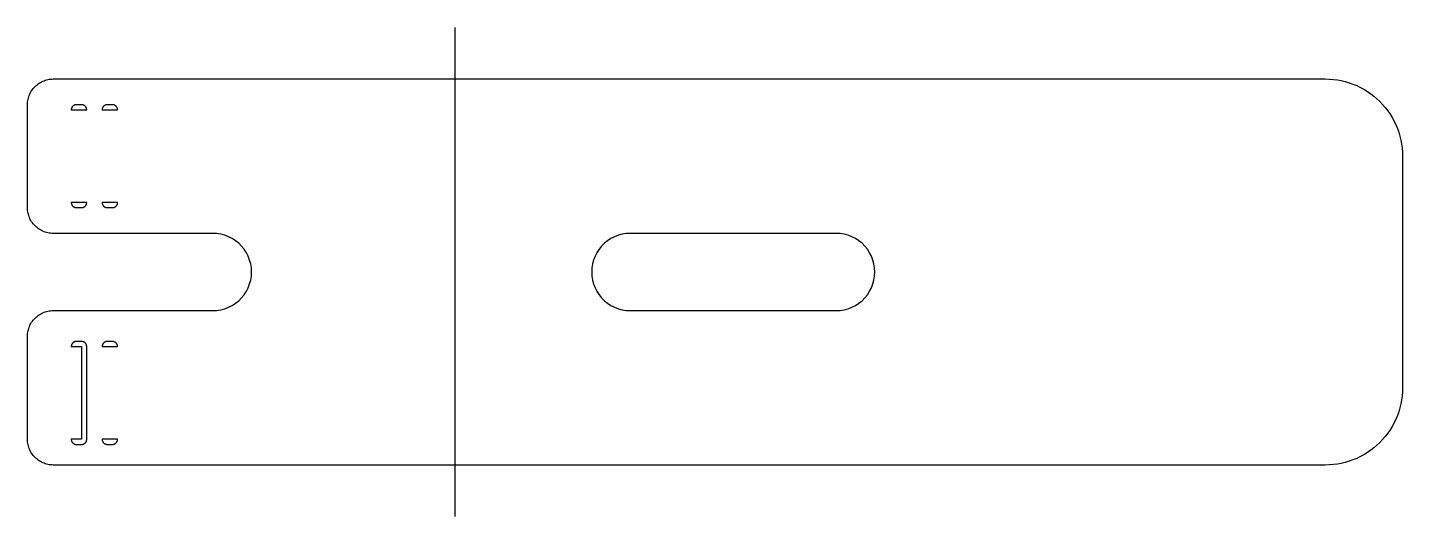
# Model space of a CAD drawing. Header units: metres. Extents: x -221 to 46, y -48 to 48.
import ezdxf

# ---------------------------------------------------------------- set-up
doc = ezdxf.new("R2010")
doc.units = ezdxf.units.M
doc.layers.add('CUT', color=3, linetype='Continuous')
doc.layers.add('FOLD', color=1, linetype='Continuous')

msp = doc.modelspace()

# ---------------------------------------------------------------- linework, layer by layer
at = {"layer": 'CUT'}
for points in [[(-180.447, -5.574), (-179.892, -5.018), (-179.398, -4.408), (-178.971, -3.75), (-178.614, -3.051), (-178.333, -2.318), (-178.13, -1.559), (-178.007, -0.784), (-177.966, 0), (-178.007, 0.784), (-178.13, 1.559), (-178.333, 2.318), (-178.614, 3.051), (-178.971, 3.75), (-179.398, 4.408), (-179.892, 5.018), (-180.447, 5.574), (-181.057, 6.068), (-181.716, 6.495), (-182.415, 6.852), (-183.148, 7.133), (-183.906, 7.336), (-184.682, 7.459), (-185.466, 7.5), (-216.487, 7.5), (-216.748, 7.507), (-217.009, 7.527), (-217.269, 7.562), (-217.526, 7.609), (-217.781, 7.67), (-218.032, 7.745), (-218.278, 7.832), (-218.52, 7.932), (-218.756, 8.045), (-218.987, 8.17), (-219.21, 8.307), (-219.425, 8.455), (-219.633, 8.614), (-219.832, 8.784), (-220.022, 8.964), (-220.202, 9.154), (-220.372, 9.353), (-220.532, 9.561), (-220.68, 9.777), (-220.817, 10), (-220.942, 10.23), (-221.054, 10.466), (-221.154, 10.708), (-221.242, 10.955), (-221.316, 11.206), (-221.377, 11.46), (-221.425, 11.718), (-221.459, 11.977), (-221.48, 12.238), (-221.487, 12.5), (-221.487, 32.5), (-221.48, 32.762), (-221.459, 33.023), (-221.425, 33.282), (-221.377, 33.54), (-221.316, 33.794), (-221.242, 34.045), (-221.154, 34.292), (-221.054, 34.534), (-220.942, 34.77), (-220.817, 35), (-220.68, 35.223), (-220.532, 35.439), (-220.372, 35.647), (-220.202, 35.846), (-220.022, 36.036), (-219.832, 36.216), (-219.633, 36.386), (-219.425, 36.545), (-219.21, 36.693), (-218.987, 36.83), (-218.756, 36.955), (-218.52, 37.068), (-218.278, 37.168), (-218.032, 37.255), (-217.781, 37.33), (-217.526, 37.391), (-217.269, 37.438), (-217.009, 37.473), (-216.748, 37.493), (-216.487, 37.5), (-152.528, 37.5), (-124.393, 37.5), (30.604, 37.5), (31.389, 37.479), (32.172, 37.418), (32.95, 37.315), (33.722, 37.172), (34.486, 36.989), (35.239, 36.766), (35.979, 36.504), (36.705, 36.203), (37.414, 35.865), (38.104, 35.49), (38.773, 35.08), (39.421, 34.635), (40.044, 34.157), (40.641, 33.647), (41.21, 33.107), (41.751, 32.537), (42.261, 31.94), (42.739, 31.317), (43.184, 30.67), (43.594, 30), (43.969, 29.31), (44.307, 28.601), (44.607, 27.876), (44.87, 27.135), (45.093, 26.382), (45.276, 25.619), (45.419, 24.847), (45.522, 24.068), (45.583, 23.285), (45.604, 22.5), (45.604, -22.5), (45.583, -23.285), (45.522, -24.068), (45.419, -24.847), (45.276, -25.619), (45.093, -26.382), (44.87, -27.135), (44.607, -27.876), (44.307, -28.601), (43.969, -29.31), (43.594, -30), (43.184, -30.67), (42.739, -31.317), (42.261, -31.94), (41.751, -32.537), (41.21, -33.107), (40.641, -33.647), (40.044, -34.157), (39.421, -34.635), (38.773, -35.08), (38.104, -35.49), (37.414, -35.865), (36.705, -36.203), (35.979, -36.504), (35.239, -36.766), (34.486, -36.989), (33.722, -37.172), (32.95, -37.315), (32.172, -37.418), (31.389, -37.479), (30.604, -37.5), (-124.393, -37.5), (-152.528, -37.5), (-216.487, -37.5), (-216.748, -37.493), (-217.009, -37.473), (-217.269, -37.438), (-217.526, -37.391), (-217.781, -37.33), (-218.032, -37.255), (-218.278, -37.168), (-218.52, -37.068), (-218.756, -36.955), (-218.987, -36.83), (-219.21, -36.693), (-219.425, -36.545), (-219.633, -36.386), (-219.832, -36.216), (-220.022, -36.036), (-220.202, -35.846), (-220.372, -35.647), (-220.532, -35.439), (-220.68, -35.223), (-220.817, -35), (-220.942, -34.77), (-221.054, -34.534), (-221.154, -34.292), (-221.242, -34.045), (-221.316, -33.794), (-221.377, -33.54), (-221.425, -33.282), (-221.459, -33.023), (-221.48, -32.762), (-221.487, -32.5), (-221.487, -12.5), (-221.48, -12.238), (-221.459, -11.977), (-221.425, -11.718), (-221.377, -11.46), (-221.316, -11.206), (-221.242, -10.955), (-221.154, -10.708), (-221.054, -10.466), (-220.942, -10.23), (-220.817, -10), (-220.68, -9.777), (-220.532, -9.561), (-220.372, -9.353), (-220.202, -9.154), (-220.022, -8.964), (-219.832, -8.784), (-219.633, -8.614), (-219.425, -8.455), (-219.21, -8.307), (-218.987, -8.17), (-218.756, -8.045), (-218.52, -7.932), (-218.278, -7.832), (-218.032, -7.745), (-217.781, -7.67), (-217.526, -7.609), (-217.269, -7.562), (-217.009, -7.527), (-216.748, -7.507), (-216.487, -7.5), (-185.466, -7.5), (-184.682, -7.459), (-183.906, -7.336), (-183.148, -7.133), (-182.415, -6.852), (-181.716, -6.495), (-181.057, -6.068), (-180.447, -5.574)], [(-212.393, 32.414), (-212.441, 32.391), (-212.487, 32.366), (-212.531, 32.339), (-212.574, 32.309), (-212.616, 32.277), (-212.656, 32.243), (-212.694, 32.207), (-212.73, 32.169), (-212.764, 32.129), (-212.796, 32.088), (-212.825, 32.045), (-212.853, 32), (-212.878, 31.954), (-212.9, 31.907), (-212.92, 31.858), (-212.938, 31.809), (-212.952, 31.759), (-212.965, 31.708), (-212.974, 31.656), (-212.981, 31.605), (-212.985, 31.552), (-212.987, 31.5), (-209.987, 31.5), (-209.988, 31.552), (-209.992, 31.605), (-209.999, 31.656), (-210.008, 31.708), (-210.021, 31.759), (-210.035, 31.809), (-210.053, 31.858), (-210.073, 31.907), (-210.096, 31.954), (-210.12, 32), (-210.148, 32.045), (-210.177, 32.088), (-210.209, 32.129), (-210.243, 32.169), (-210.279, 32.207), (-210.317, 32.243), (-210.357, 32.277), (-210.399, 32.309), (-210.442, 32.339), (-210.487, 32.366), (-210.533, 32.391), (-210.58, 32.414), (-210.628, 32.434), (-210.677, 32.451), (-210.728, 32.466), (-210.779, 32.478), (-210.83, 32.488), (-210.882, 32.495), (-210.934, 32.499), (-210.987, 32.5), (-211.987, 32.5), (-212.039, 32.499), (-212.091, 32.495), (-212.143, 32.488), (-212.194, 32.478), (-212.245, 32.466), (-212.296, 32.451), (-212.345, 32.434), (-212.393, 32.414)], [(-204.073, 31.907), (-204.096, 31.954), (-204.12, 32), (-204.148, 32.045), (-204.177, 32.088), (-204.209, 32.129), (-204.243, 32.169), (-204.279, 32.207), (-204.317, 32.243), (-204.357, 32.277), (-204.399, 32.309), (-204.442, 32.339), (-204.487, 32.366), (-204.533, 32.391), (-204.58, 32.414), (-204.628, 32.434), (-204.677, 32.451), (-204.728, 32.466), (-204.779, 32.478), (-204.83, 32.488), (-204.882, 32.495), (-204.934, 32.499), (-204.987, 32.5), (-205.987, 32.5), (-206.039, 32.499), (-206.091, 32.495), (-206.143, 32.488), (-206.194, 32.478), (-206.245, 32.466), (-206.296, 32.451), (-206.345, 32.434), (-206.393, 32.414), (-206.441, 32.391), (-206.487, 32.366), (-206.531, 32.339), (-206.574, 32.309), (-206.616, 32.277), (-206.656, 32.243), (-206.694, 32.207), (-206.73, 32.169), (-206.764, 32.129), (-206.796, 32.088), (-206.825, 32.045), (-206.853, 32), (-206.878, 31.954), (-206.9, 31.907), (-206.92, 31.858), (-206.938, 31.809), (-206.952, 31.759), (-206.965, 31.708), (-206.974, 31.656), (-206.981, 31.605), (-206.985, 31.552), (-206.987, 31.5), (-203.987, 31.5), (-203.988, 31.552), (-203.992, 31.605), (-203.999, 31.656), (-204.008, 31.708), (-204.021, 31.759), (-204.035, 31.809), (-204.053, 31.858), (-204.073, 31.907)], [(-210.58, 12.586), (-210.533, 12.609), (-210.487, 12.634), (-210.442, 12.661), (-210.399, 12.691), (-210.357, 12.723), (-210.317, 12.757), (-210.279, 12.793), (-210.243, 12.831), (-210.209, 12.871), (-210.177, 12.912), (-210.148, 12.955), (-210.12, 13), (-210.096, 13.046), (-210.073, 13.093), (-210.053, 13.142), (-210.035, 13.191), (-210.021, 13.241), (-210.008, 13.292), (-209.999, 13.344), (-209.992, 13.395), (-209.988, 13.448), (-209.987, 13.5), (-212.987, 13.5), (-212.985, 13.448), (-212.981, 13.395), (-212.974, 13.344), (-212.965, 13.292), (-212.952, 13.241), (-212.938, 13.191), (-212.92, 13.142), (-212.9, 13.093), (-212.878, 13.046), (-212.853, 13), (-212.825, 12.955), (-212.796, 12.912), (-212.764, 12.871), (-212.73, 12.831), (-212.694, 12.793), (-212.656, 12.757), (-212.616, 12.723), (-212.574, 12.691), (-212.531, 12.661), (-212.487, 12.634), (-212.441, 12.609), (-212.393, 12.586), (-212.345, 12.566), (-212.296, 12.549), (-212.245, 12.534), (-212.194, 12.522), (-212.143, 12.512), (-212.091, 12.505), (-212.039, 12.501), (-211.987, 12.5), (-210.987, 12.5), (-210.934, 12.501), (-210.882, 12.505), (-210.83, 12.512), (-210.779, 12.522), (-210.728, 12.534), (-210.677, 12.549), (-210.628, 12.566), (-210.58, 12.586)], [(-204.58, 12.586), (-204.533, 12.609), (-204.487, 12.634), (-204.442, 12.661), (-204.399, 12.691), (-204.357, 12.723), (-204.317, 12.757), (-204.279, 12.793), (-204.243, 12.831), (-204.209, 12.871), (-204.177, 12.912), (-204.148, 12.955), (-204.12, 13), (-204.096, 13.046), (-204.073, 13.093), (-204.053, 13.142), (-204.035, 13.191), (-204.021, 13.241), (-204.008, 13.292), (-203.999, 13.344), (-203.992, 13.395), (-203.988, 13.448), (-203.987, 13.5), (-206.987, 13.5), (-206.985, 13.448), (-206.981, 13.395), (-206.974, 13.344), (-206.965, 13.292), (-206.952, 13.241), (-206.938, 13.191), (-206.92, 13.142), (-206.9, 13.093), (-206.878, 13.046), (-206.853, 13), (-206.825, 12.955), (-206.796, 12.912), (-206.764, 12.871), (-206.73, 12.831), (-206.694, 12.793), (-206.656, 12.757), (-206.616, 12.723), (-206.574, 12.691), (-206.531, 12.661), (-206.487, 12.634), (-206.441, 12.609), (-206.393, 12.586), (-206.345, 12.566), (-206.296, 12.549), (-206.245, 12.534), (-206.194, 12.522), (-206.143, 12.512), (-206.091, 12.505), (-206.039, 12.501), (-205.987, 12.5), (-204.987, 12.5), (-204.934, 12.501), (-204.882, 12.505), (-204.83, 12.512), (-204.779, 12.522), (-204.728, 12.534), (-204.677, 12.549), (-204.628, 12.566), (-204.58, 12.586)], [(-62.076, -7.133), (-61.343, -6.852), (-60.644, -6.495), (-59.986, -6.068), (-59.376, -5.574), (-58.82, -5.018), (-58.326, -4.408), (-57.899, -3.75), (-57.542, -3.051), (-57.261, -2.318), (-57.058, -1.559), (-56.935, -0.784), (-56.894, 0), (-56.935, 0.784), (-57.058, 1.559), (-57.261, 2.318), (-57.542, 3.051), (-57.899, 3.75), (-58.326, 4.408), (-58.82, 5.018), (-59.376, 5.574), (-59.986, 6.068), (-60.644, 6.495), (-61.343, 6.852), (-62.076, 7.133), (-62.835, 7.336), (-63.61, 7.459), (-64.394, 7.5), (-104.394, 7.5), (-105.178, 7.459), (-105.953, 7.336), (-106.712, 7.133), (-107.445, 6.852), (-108.144, 6.495), (-108.802, 6.068), (-109.412, 5.574), (-109.968, 5.018), (-110.462, 4.408), (-110.889, 3.75), (-111.246, 3.051), (-111.527, 2.318), (-111.73, 1.559), (-111.853, 0.784), (-111.894, 0), (-111.853, -0.784), (-111.73, -1.559), (-111.527, -2.318), (-111.246, -3.051), (-110.889, -3.75), (-110.462, -4.408), (-109.968, -5.018), (-109.412, -5.574), (-108.802, -6.068), (-108.144, -6.495), (-107.445, -6.852), (-106.712, -7.133), (-105.953, -7.336), (-105.178, -7.459), (-104.394, -7.5), (-64.394, -7.5), (-63.61, -7.459), (-62.835, -7.336), (-62.076, -7.133)], [(-210.053, -14.142), (-210.073, -14.093), (-210.096, -14.046), (-210.12, -14), (-210.148, -13.955), (-210.177, -13.912), (-210.209, -13.871), (-210.243, -13.831), (-210.279, -13.793), (-210.317, -13.757), (-210.357, -13.723), (-210.399, -13.691), (-210.442, -13.661), (-210.487, -13.634), (-210.533, -13.609), (-210.58, -13.586), (-210.628, -13.566), (-210.677, -13.549), (-210.728, -13.534), (-210.779, -13.522), (-210.83, -13.512), (-210.882, -13.505), (-210.934, -13.501), (-210.987, -13.5), (-211.987, -13.5), (-212.039, -13.501), (-212.091, -13.505), (-212.143, -13.512), (-212.194, -13.522), (-212.245, -13.534), (-212.296, -13.549), (-212.345, -13.566), (-212.393, -13.586), (-212.441, -13.609), (-212.487, -13.634), (-212.531, -13.661), (-212.574, -13.691), (-212.616, -13.723), (-212.656, -13.757), (-212.694, -13.793), (-212.73, -13.831), (-212.764, -13.871), (-212.796, -13.912), (-212.825, -13.955), (-212.853, -14), (-212.878, -14.046), (-212.9, -14.093), (-212.92, -14.142), (-212.938, -14.191), (-212.952, -14.241), (-212.965, -14.292), (-212.974, -14.344), (-212.981, -14.395), (-212.985, -14.448), (-212.987, -14.5), (-210.987, -14.5), (-210.987, -32.5), (-212.987, -32.5), (-212.985, -32.552), (-212.981, -32.605), (-212.974, -32.656), (-212.965, -32.708), (-212.952, -32.759), (-212.938, -32.809), (-212.92, -32.858), (-212.9, -32.907), (-212.878, -32.954), (-212.853, -33), (-212.825, -33.045), (-212.796, -33.088), (-212.764, -33.129), (-212.73, -33.169), (-212.694, -33.207), (-212.656, -33.243), (-212.616, -33.277), (-212.574, -33.309), (-212.531, -33.339), (-212.487, -33.366), (-212.441, -33.391), (-212.393, -33.414), (-212.345, -33.434), (-212.296, -33.451), (-212.245, -33.466), (-212.194, -33.478), (-212.143, -33.488), (-212.091, -33.495), (-212.039, -33.499), (-211.987, -33.5), (-210.987, -33.5), (-210.934, -33.499), (-210.882, -33.495), (-210.83, -33.488), (-210.779, -33.478), (-210.728, -33.466), (-210.677, -33.451), (-210.628, -33.434), (-210.58, -33.414), (-210.533, -33.391), (-210.487, -33.366), (-210.442, -33.339), (-210.399, -33.309), (-210.357, -33.277), (-210.317, -33.243), (-210.279, -33.207), (-210.243, -33.169), (-210.209, -33.129), (-210.177, -33.088), (-210.148, -33.045), (-210.12, -33), (-210.096, -32.954), (-210.073, -32.907), (-210.053, -32.858), (-210.035, -32.809), (-210.021, -32.759), (-210.008, -32.708), (-209.999, -32.656), (-209.992, -32.605), (-209.988, -32.552), (-209.987, -32.5), (-209.987, -14.5), (-209.988, -14.448), (-209.992, -14.395), (-209.999, -14.344), (-210.008, -14.292), (-210.021, -14.241), (-210.035, -14.191), (-210.053, -14.142)], [(-204.073, -14.093), (-204.096, -14.046), (-204.12, -14), (-204.148, -13.955), (-204.177, -13.912), (-204.209, -13.871), (-204.243, -13.831), (-204.279, -13.793), (-204.317, -13.757), (-204.357, -13.723), (-204.399, -13.691), (-204.442, -13.661), (-204.487, -13.634), (-204.533, -13.609), (-204.58, -13.586), (-204.628, -13.566), (-204.677, -13.549), (-204.728, -13.534), (-204.779, -13.522), (-204.83, -13.512), (-204.882, -13.505), (-204.934, -13.501), (-204.987, -13.5), (-205.987, -13.5), (-206.039, -13.501), (-206.091, -13.505), (-206.143, -13.512), (-206.194, -13.522), (-206.245, -13.534), (-206.296, -13.549), (-206.345, -13.566), (-206.393, -13.586), (-206.441, -13.609), (-206.487, -13.634), (-206.531, -13.661), (-206.574, -13.691), (-206.616, -13.723), (-206.656, -13.757), (-206.694, -13.793), (-206.73, -13.831), (-206.764, -13.871), (-206.796, -13.912), (-206.825, -13.955), (-206.853, -14), (-206.878, -14.046), (-206.9, -14.093), (-206.92, -14.142), (-206.938, -14.191), (-206.952, -14.241), (-206.965, -14.292), (-206.974, -14.344), (-206.981, -14.395), (-206.985, -14.448), (-206.987, -14.5), (-203.987, -14.5), (-203.988, -14.448), (-203.992, -14.395), (-203.999, -14.344), (-204.008, -14.292), (-204.021, -14.241), (-204.035, -14.191), (-204.053, -14.142), (-204.073, -14.093)], [(-204.58, -33.414), (-204.533, -33.391), (-204.487, -33.366), (-204.442, -33.339), (-204.399, -33.309), (-204.357, -33.277), (-204.317, -33.243), (-204.279, -33.207), (-204.243, -33.169), (-204.209, -33.129), (-204.177, -33.088), (-204.148, -33.045), (-204.12, -33), (-204.096, -32.954), (-204.073, -32.907), (-204.053, -32.858), (-204.035, -32.809), (-204.021, -32.759), (-204.008, -32.708), (-203.999, -32.656), (-203.992, -32.605), (-203.988, -32.552), (-203.987, -32.5), (-206.987, -32.5), (-206.985, -32.552), (-206.981, -32.605), (-206.974, -32.656), (-206.965, -32.708), (-206.952, -32.759), (-206.938, -32.809), (-206.92, -32.858), (-206.9, -32.907), (-206.878, -32.954), (-206.853, -33), (-206.825, -33.045), (-206.796, -33.088), (-206.764, -33.129), (-206.73, -33.169), (-206.694, -33.207), (-206.656, -33.243), (-206.616, -33.277), (-206.574, -33.309), (-206.531, -33.339), (-206.487, -33.366), (-206.441, -33.391), (-206.393, -33.414), (-206.345, -33.434), (-206.296, -33.451), (-206.245, -33.466), (-206.194, -33.478), (-206.143, -33.488), (-206.091, -33.495), (-206.039, -33.499), (-205.987, -33.5), (-204.987, -33.5), (-204.934, -33.499), (-204.882, -33.495), (-204.83, -33.488), (-204.779, -33.478), (-204.728, -33.466), (-204.677, -33.451), (-204.628, -33.434), (-204.58, -33.414)]]:
    msp.add_lwpolyline(points, dxfattribs=at)
at = {"layer": 'FOLD'}
msp.add_line((-138.461, 47.5), (-138.461, -47.5), dxfattribs=at)

doc.saveas('drawing.dxf')
